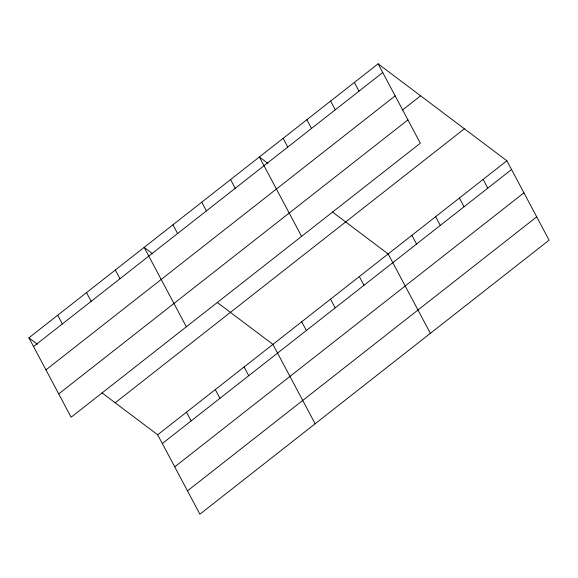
<?xml version="1.0" encoding="UTF-8"?>
<svg xmlns="http://www.w3.org/2000/svg" width="578" height="578" viewBox="0 0 578 578"><rect width="100%" height="100%" fill="white"/><g stroke="black" fill="none" stroke-linecap="round" stroke-linejoin="round"><path stroke-width="0.87" d="M378.106 63.811L420.322 143.207L71.116 417.222L28.9 337.827L378.106 63.811L506.884 160.778L549.1 240.173L199.894 514.189L157.678 434.793L101.974 392.852M33.538 346.554L382.752 72.539M45.944 369.877L395.15 95.861M402.447 110.058L420.603 95.811M58.718 393.9L407.924 119.884M115.181 402.794L464.387 128.778M157.678 434.793L506.884 160.778M162.317 443.528L511.53 169.513M174.722 466.843L523.928 192.828M187.496 490.867L536.702 216.858M267.874 163.379L259.377 156.978L301.593 236.373M332.451 212.003L388.156 253.944L430.372 333.34M152.635 253.8L144.139 247.398L186.354 326.794M217.212 302.424L272.917 344.372L315.133 423.761M28.9 337.827L37.397 344.228M483.143 179.411L487.781 188.146M459.394 198.044L464.033 206.78M435.646 216.678L440.291 225.413M354.365 82.444L359.003 91.172M411.904 235.311L416.543 244.046M330.616 101.078L335.254 109.806M306.867 119.711L311.513 128.439M359.343 276.551L363.988 285.279M283.126 138.344L287.765 147.072M330.537 299.158L335.175 307.886M230.564 179.585L235.21 188.312M301.723 321.765L306.369 330.493M201.758 202.192L206.397 210.919M172.945 224.791L177.591 233.526M244.104 366.979L248.75 375.707M215.298 389.586L219.936 398.314M115.325 270.005L119.971 278.74M186.484 412.186L191.13 420.921M86.519 292.613L91.158 301.34M57.706 315.22L62.352 323.947"/></g></svg>
